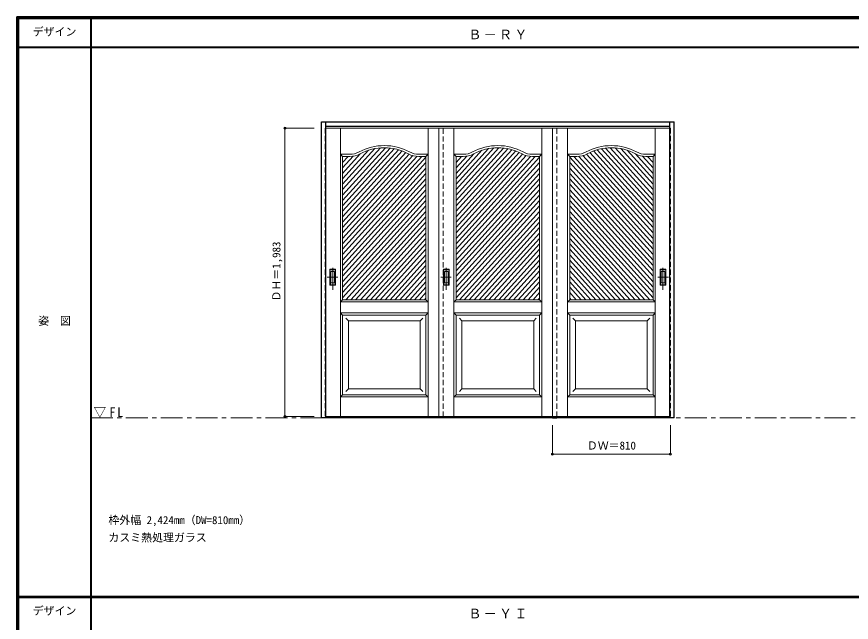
# Model space of a CAD drawing. Units: millimetres, scale not verified. Extents: x -6000 to 5700, y -4307 to 4260.
# Drawn here: x -6000 to -267, y 12 to 4175 of the extents above; entities that cross this region are included whole.
import ezdxf
from ezdxf.enums import TextEntityAlignment as Align

# ---------------------------------------------------------------- set-up
doc = ezdxf.new("R2010")
doc.units = ezdxf.units.MM
doc.header["$LTSCALE"] = 30
doc.header["$PDMODE"] = 32
doc.header["$PDSIZE"] = 15
doc.linetypes.add('CHAIN1', pattern=[8, 5, -1, 1, -1])
doc.linetypes.add('DASHED1', pattern=[1.8, 1.2, -0.6])
for name, color, linetype, lineweight in [('0-1_通り芯', 7, 'CHAIN1', 18), ('0-2_扉', 7, 'Continuous', 18), ('0-4_枠', 3, 'Continuous', 25), ('0-6_引手', 7, 'Continuous', 18), ('0-B_寸法', 4, 'Continuous', 9), ('0-C_ハッチ', 4, 'Continuous', 9), ('F-1_枠', 6, 'Continuous', 40), ('F-A_文字', 7, 'Continuous', 18)]:
    doc.layers.add(name, color=color, linetype=linetype, lineweight=lineweight)
doc.layers.add('0-A_文字', color=7, linetype='Continuous')
doc.styles.add('ＭＳ ゴシック', font='')
doc.styles.get('ＭＳ ゴシック').set_extended_font_data('MS Gothic')

msp = doc.modelspace()

# ---------------------------------------------------------------- linework, layer by layer
at = {"layer": '0-1_通り芯'}
msp.add_line((-5490, 1418), (5690, 1418), dxfattribs=at)
at = {"layer": '0-2_扉', "color": 4, "linetype": 'DASHED1', "lineweight": 9}
for p, q in [((-3880, 3409), (-3880, 1426)), ((-3877, 3409), (-3880, 3409)), ((-3070, 1426), (-3070, 3409)), ((-2290, 1426), (-2290, 3409)), ((-1513, 3409), (-1510, 3409)), ((-1510, 3409), (-1510, 1426)), ((-3877, 1426), (-3880, 1426)), ((-1513, 1426), (-1510, 1426))]:
    msp.add_line(p, q, dxfattribs=at)
at = {"layer": '0-2_扉'}
for p, q in [((-3877, 3409), (-3070, 3409)), ((-3776.5, 1426), (-3776.5, 3409)), ((-3173.5, 1426), (-3173.5, 3409)), ((-3100, 1426), (-3100, 3409)), ((-3100, 3409), (-2290, 3409)), ((-2996.5, 1426), (-2996.5, 3409)), ((-2393.5, 1426), (-2393.5, 3409)), ((-1513, 3409), (-2320, 3409)), ((-2320, 1426), (-2320, 3409)), ((-2216.5, 1426), (-2216.5, 3409)), ((-1613.5, 1426), (-1613.5, 3409)), ((-3761.5, 3214), (-3776.5, 3229)), ((-3776.5, 3229), (-3712.49, 3229)), ((-3761.5, 2360.24), (-3761.5, 3214)), ((-3761.5, 3214), (-3712.49, 3214)), ((-3173.5, 3229), (-3237.51, 3229)), ((-3188.5, 3214), (-3237.51, 3214)), ((-3188.5, 3214), (-3173.5, 3229)), ((-3188.5, 2229), (-3188.5, 3214)), ((-2981.5, 3214), (-2996.5, 3229)), ((-2996.5, 3229), (-2932.49, 3229)), ((-2981.5, 2360.24), (-2981.5, 3214)), ((-2981.5, 3214), (-2932.49, 3214)), ((-2393.5, 3229), (-2457.51, 3229)), ((-2408.5, 3214), (-2457.51, 3214)), ((-2408.5, 3214), (-2393.5, 3229)), ((-2408.5, 2229), (-2408.5, 3214)), ((-2201.5, 3214), (-2216.5, 3229)), ((-2216.5, 3229), (-2152.49, 3229)), ((-2201.5, 2229), (-2201.5, 3214)), ((-2201.5, 3214), (-2152.49, 3214)), ((-1613.5, 3229), (-1677.51, 3229)), ((-1628.5, 3214), (-1677.51, 3214)), ((-1628.5, 3214), (-1613.5, 3229)), ((-1628.5, 2360.24), (-1628.5, 3214)), ((-3761.31, 3091), (-3761.5, 3091)), ((-2981.31, 3091), (-2981.5, 3091)), ((-1628.69, 3091), (-1628.5, 3091)), ((-3761.5, 2229), (-3761.5, 2371.05)), ((-2981.5, 2229), (-2981.5, 2371.05)), ((-1628.5, 2229), (-1628.5, 2371.05)), ((-3776.5, 2214), (-3761.5, 2229)), ((-3173.5, 2214), (-3776.5, 2214)), ((-3761.5, 2229), (-3572.5, 2229)), ((-3188.5, 2229), (-3716.5, 2229)), ((-3188.5, 2229), (-3173.5, 2214)), ((-2996.5, 2214), (-2981.5, 2229)), ((-2393.5, 2214), (-2996.5, 2214)), ((-2981.5, 2229), (-2792.5, 2229)), ((-2408.5, 2229), (-2936.5, 2229)), ((-2408.5, 2229), (-2393.5, 2214)), ((-2201.5, 2229), (-2216.5, 2214)), ((-2216.5, 2214), (-1613.5, 2214)), ((-2201.5, 2229), (-1673.5, 2229)), ((-1628.5, 2229), (-1817.5, 2229)), ((-1613.5, 2214), (-1628.5, 2229)), ((-3776.5, 2139), (-3761.5, 2124)), ((-3776.5, 2139), (-3173.5, 2139)), ((-3761.5, 1576), (-3761.5, 2124)), ((-3761.5, 2124), (-3188.5, 2124)), ((-3188.5, 2124), (-3173.5, 2139)), ((-3188.5, 1576), (-3188.5, 2124)), ((-2996.5, 2139), (-2981.5, 2124)), ((-2996.5, 2139), (-2393.5, 2139)), ((-2981.5, 1576), (-2981.5, 2124)), ((-2981.5, 2124), (-2408.5, 2124)), ((-2408.5, 2124), (-2393.5, 2139)), ((-2408.5, 1576), (-2408.5, 2124)), ((-2201.5, 2124), (-2216.5, 2139)), ((-1613.5, 2139), (-2216.5, 2139)), ((-2201.5, 1576), (-2201.5, 2124)), ((-1628.5, 2124), (-2201.5, 2124)), ((-1613.5, 2139), (-1628.5, 2124)), ((-1628.5, 1576), (-1628.5, 2124)), ((-3721.46, 2084), (-3739.14, 2101.68)), ((-3721.5, 1616), (-3721.5, 2084)), ((-3228.5, 2084), (-3721.5, 2084)), ((-3228.5, 2084), (-3210.82, 2101.68)), ((-3228.5, 2084), (-3228.5, 1616)), ((-2941.46, 2084), (-2959.14, 2101.68)), ((-2941.5, 1616), (-2941.5, 2084)), ((-2448.5, 2084), (-2941.5, 2084)), ((-2448.5, 2084), (-2430.82, 2101.68)), ((-2448.5, 2084), (-2448.5, 1616)), ((-2161.5, 2084), (-2179.18, 2101.68)), ((-2161.5, 2084), (-2161.5, 1616)), ((-2161.5, 2084), (-1668.5, 2084)), ((-1668.54, 2084), (-1650.86, 2101.68)), ((-1668.5, 1616), (-1668.5, 2084)), ((-3721.5, 1616), (-3739.18, 1598.32)), ((-3721.5, 1616), (-3721.5, 1617.43)), ((-3228.5, 1616), (-3721.5, 1616)), ((-3228.5, 1616), (-3210.82, 1598.32)), ((-2941.5, 1616), (-2959.18, 1598.32)), ((-2941.5, 1616), (-2941.5, 1617.43)), ((-2448.5, 1616), (-2941.5, 1616)), ((-2448.5, 1616), (-2430.82, 1598.32)), ((-2161.5, 1616), (-2179.18, 1598.32)), ((-2161.5, 1616), (-1668.5, 1616)), ((-1668.5, 1616), (-1668.5, 1617.43)), ((-1668.5, 1616), (-1650.82, 1598.32)), ((-3761.5, 1576), (-3776.5, 1561)), ((-3776.5, 1561), (-3173.5, 1561)), ((-3761.5, 1576), (-3188.5, 1576)), ((-3188.5, 1576), (-3173.5, 1561)), ((-2981.5, 1576), (-2996.5, 1561)), ((-2996.5, 1561), (-2393.5, 1561)), ((-2981.5, 1576), (-2408.5, 1576)), ((-2408.5, 1576), (-2393.5, 1561)), ((-2201.5, 1576), (-2216.5, 1561)), ((-1613.5, 1561), (-2216.5, 1561)), ((-1628.5, 1576), (-2201.5, 1576)), ((-1628.5, 1576), (-1613.5, 1561)), ((-3877, 1426), (-3070, 1426)), ((-3100, 1426), (-2290, 1426)), ((-1513, 1426), (-2320, 1426))]:
    msp.add_line(p, q, dxfattribs=at)
at = {"layer": '0-2_扉', "color": 3, "lineweight": 25}
msp.add_line((-2320, 1418), (-2290, 1418), dxfattribs=at)
at = {"layer": '0-2_扉'}
for centre, radius, start, end in [((-3475, 2924), 365, 61.6423, 118.3577), ((-3475, 2924), 350, 61.6423, 118.3577), ((-2695, 2924), 365, 61.6423, 118.3577), ((-2695, 2924), 350, 61.6423, 118.3577), ((-1915, 2924), 365, 61.6423, 118.3577), ((-1915, 2924), 350, 61.6423, 118.3577), ((-3712.49, 3364), 135, 270, 298.3577), ((-3712.49, 3364), 150, 270, 298.3577), ((-3237.51, 3364), 150, 241.6423, 270), ((-3237.51, 3364), 135, 241.6423, 270), ((-2932.49, 3364), 135, 270, 298.3577), ((-2932.49, 3364), 150, 270, 298.3577), ((-2457.51, 3364), 150, 241.6423, 270), ((-2457.51, 3364), 135, 241.6423, 270), ((-2152.49, 3364), 135, 270, 298.3577), ((-2152.49, 3364), 150, 270, 298.3577), ((-1677.51, 3364), 150, 241.6423, 270), ((-1677.51, 3364), 135, 241.6423, 270)]:
    msp.add_arc(centre, radius, start, end, dxfattribs=at)
at = {"layer": '0-4_枠'}
for p, q in [((-3907, 3453), (-1483, 3453)), ((-3877, 1418), (-3877, 3453)), ((-1513, 1418), (-1513, 3453)), ((-1483, 1418), (-1483, 3453)), ((-3877, 3423), (-1513, 3423)), ((-1513, 1421), (-3877, 1421)), ((-1513, 1418), (-3877, 1418)), ((-1483, 1418), (-1513, 1418))]:
    msp.add_line(p, q, dxfattribs=at)
msp.add_lwpolyline([(-3877, 1418), (-3907, 1418), (-3907, 3453)], dxfattribs=at)
at = {"layer": '0-6_引手', "linetype": 'CHAIN1'}
for p, q in [((-3829, 2298.27), (-3829, 2469.12)), ((-3049, 2298.27), (-3049, 2469.12)), ((-1561, 2298.27), (-1561, 2469.12)), ((-3867.07, 2383.5), (-3794.56, 2383.5)), ((-3087.07, 2383.5), (-3014.56, 2383.5)), ((-1522.93, 2383.5), (-1595.44, 2383.5))]:
    msp.add_line(p, q, dxfattribs=at)
at = {"layer": '0-6_引手'}
for p, q in [((-3848, 2438.5), (-3810, 2438.5)), ((-3848, 2328.5), (-3848, 2438.5)), ((-3841.5, 2422.5), (-3816.5, 2422.5)), ((-3841.5, 2344.5), (-3841.5, 2422.5)), ((-3816.5, 2344.5), (-3816.5, 2422.5)), ((-3810, 2328.5), (-3810, 2438.5)), ((-3068, 2438.5), (-3030, 2438.5)), ((-3068, 2328.5), (-3068, 2438.5)), ((-3061.5, 2422.5), (-3036.5, 2422.5)), ((-3061.5, 2344.5), (-3061.5, 2422.5)), ((-3036.5, 2344.5), (-3036.5, 2422.5)), ((-3030, 2328.5), (-3030, 2438.5)), ((-1542, 2438.5), (-1580, 2438.5)), ((-1580, 2328.5), (-1580, 2438.5)), ((-1548.5, 2422.5), (-1573.5, 2422.5)), ((-1573.5, 2344.5), (-1573.5, 2422.5)), ((-1548.5, 2344.5), (-1548.5, 2422.5)), ((-1542, 2328.5), (-1542, 2438.5)), ((-3848, 2328.5), (-3810, 2328.5)), ((-3841.5, 2344.5), (-3816.5, 2344.5)), ((-3068, 2328.5), (-3030, 2328.5)), ((-3061.5, 2344.5), (-3036.5, 2344.5)), ((-1542, 2328.5), (-1580, 2328.5)), ((-1548.5, 2344.5), (-1573.5, 2344.5))]:
    msp.add_line(p, q, dxfattribs=at)
at = {"layer": '0-6_引手', "linetype": 'DASHED1'}
for p, q in [((-3813, 2332.5), (-3813, 2434.5)), ((-3033, 2332.5), (-3033, 2434.5)), ((-1577, 2332.5), (-1577, 2434.5)), ((-3845, 2332.5), (-3813, 2332.5)), ((-3065, 2332.5), (-3033, 2332.5)), ((-1545, 2332.5), (-1577, 2332.5))]:
    msp.add_line(p, q, dxfattribs=at)
for points in [[(-3845, 2332.5), (-3845, 2434.5), (-3813, 2434.5)], [(-3065, 2332.5), (-3065, 2434.5), (-3033, 2434.5)], [(-1545, 2332.5), (-1545, 2434.5), (-1577, 2434.5)]]:
    msp.add_lwpolyline(points, dxfattribs=at)
at = {"layer": '0-B_寸法'}
for p, q in [((-4157, 3409), (-3957, 3409)), ((-4157, 3409), (-4157, 1426)), ((-4157, 1426), (-3957, 1426)), ((-2320, 1168), (-2320, 1368)), ((-1510, 1168), (-1510, 1368)), ((-2320, 1168), (-1510, 1168))]:
    msp.add_line(p, q, dxfattribs=at)
at = {"layer": '0-B_寸法', "color": 7}
for p in [(-4157, 3409), (-4157, 1426), (-2320, 1168), (-1510, 1168)]:
    msp.add_point(p, dxfattribs=at)
at = {"layer": '0-C_ハッチ'}
for p, q in [((-3467.29, 3273.92), (-3761.5, 2949.06)), ((-3501.88, 3272.97), (-3761.5, 2986.3)), ((-3435.51, 3271.77), (-3761.5, 2911.82)), ((-3540.22, 3267.87), (-3761.5, 3023.55)), ((-2687.29, 3273.92), (-2981.5, 2949.06)), ((-2721.88, 3272.97), (-2981.5, 2986.3)), ((-2655.51, 3271.77), (-2981.5, 2911.82)), ((-2760.22, 3267.87), (-2981.5, 3023.55)), ((-1954.49, 3271.77), (-1628.5, 2911.82)), ((-1922.71, 3273.92), (-1628.5, 2949.06)), ((-1888.12, 3272.97), (-1628.5, 2986.3)), ((-1849.78, 3267.87), (-1628.5, 3023.55)), ((-3405.98, 3267.13), (-3761.5, 2874.58)), ((-3378.35, 3260.39), (-3761.5, 2837.33)), ((-3584.23, 3256.52), (-3761.5, 3060.79)), ((-3352.39, 3251.82), (-3761.5, 2800.09)), ((-3327.92, 3241.6), (-3761.5, 2762.85)), ((-3640.65, 3231.47), (-3761.5, 3098.03)), ((-3304.76, 3229.92), (-3761.5, 2725.61)), ((-3279.91, 3220.12), (-3761.5, 2688.36)), ((-3688.44, 3215.94), (-3761.5, 3135.27)), ((-3251.16, 3214.62), (-3761.5, 2651.12)), ((-3723.93, 3214), (-3761.5, 3172.51)), ((-3217.99, 3214), (-3761.5, 2613.88)), ((-2625.98, 3267.13), (-2981.5, 2874.58)), ((-2598.35, 3260.39), (-2981.5, 2837.33)), ((-2804.23, 3256.52), (-2981.5, 3060.79)), ((-2572.39, 3251.82), (-2981.5, 2800.09)), ((-2547.92, 3241.6), (-2981.5, 2762.85)), ((-2860.65, 3231.47), (-2981.5, 3098.03)), ((-2524.76, 3229.92), (-2981.5, 2725.61)), ((-2499.91, 3220.12), (-2981.5, 2688.36)), ((-2908.44, 3215.94), (-2981.5, 3135.27)), ((-2471.16, 3214.62), (-2981.5, 2651.12)), ((-2943.93, 3214), (-2981.5, 3172.51)), ((-2437.99, 3214), (-2981.5, 2613.88)), ((-2172.01, 3214), (-1628.5, 2613.88)), ((-2138.84, 3214.62), (-1628.5, 2651.12)), ((-2110.09, 3220.12), (-1628.5, 2688.36)), ((-2085.24, 3229.92), (-1628.5, 2725.61)), ((-2062.08, 3241.6), (-1628.5, 2762.85)), ((-2037.62, 3251.82), (-1628.5, 2800.09)), ((-2011.65, 3260.39), (-1628.5, 2837.33)), ((-1984.02, 3267.13), (-1628.5, 2874.58)), ((-1805.77, 3256.52), (-1628.5, 3060.79)), ((-1749.35, 3231.47), (-1628.5, 3098.03)), ((-1701.56, 3215.94), (-1628.5, 3135.27)), ((-1666.07, 3214), (-1628.5, 3172.51)), ((-3188.5, 3209.32), (-3761.5, 2576.64)), ((-3188.5, 3172.08), (-3761.5, 2539.4)), ((-2408.5, 3209.32), (-2981.5, 2576.64)), ((-2408.5, 3172.08), (-2981.5, 2539.4)), ((-2201.5, 3209.32), (-1628.5, 2576.64)), ((-2201.5, 3172.08), (-1628.5, 2539.4)), ((-3188.5, 3134.84), (-3761.5, 2502.15)), ((-3188.5, 3097.6), (-3761.5, 2464.91)), ((-2408.5, 3134.84), (-2981.5, 2502.15)), ((-2408.5, 3097.6), (-2981.5, 2464.91)), ((-2201.5, 3134.84), (-1628.5, 2502.15)), ((-2201.5, 3097.6), (-1628.5, 2464.91)), ((-3188.5, 3060.36), (-3761.5, 2427.67)), ((-2408.5, 3060.36), (-2981.5, 2427.67)), ((-2201.5, 3060.36), (-1628.5, 2427.67)), ((-3188.5, 3023.11), (-3761.5, 2390.43)), ((-3188.5, 2985.87), (-3761.5, 2353.18)), ((-2408.5, 3023.11), (-2981.5, 2390.43)), ((-2408.5, 2985.87), (-2981.5, 2353.18)), ((-2201.5, 3023.11), (-1628.5, 2390.43)), ((-2201.5, 2985.87), (-1628.5, 2353.18)), ((-3188.5, 2948.63), (-3761.5, 2315.94)), ((-2408.5, 2948.63), (-2981.5, 2315.94)), ((-2201.5, 2948.63), (-1628.5, 2315.94)), ((-3188.5, 2911.39), (-3761.5, 2278.7)), ((-3188.5, 2874.14), (-3761.5, 2241.46)), ((-2408.5, 2911.39), (-2981.5, 2278.7)), ((-2408.5, 2874.14), (-2981.5, 2241.46)), ((-2201.5, 2911.39), (-1628.5, 2278.7)), ((-2201.5, 2874.14), (-1628.5, 2241.46)), ((-3188.5, 2836.9), (-3739.05, 2229)), ((-2408.5, 2836.9), (-2959.05, 2229)), ((-2201.5, 2836.9), (-1650.95, 2229)), ((-3188.5, 2799.66), (-3705.32, 2229)), ((-3188.5, 2762.42), (-3671.59, 2229)), ((-2408.5, 2799.66), (-2925.32, 2229)), ((-2408.5, 2762.42), (-2891.59, 2229)), ((-2201.5, 2799.66), (-1684.68, 2229)), ((-2201.5, 2762.42), (-1718.41, 2229)), ((-3188.5, 2725.17), (-3637.86, 2229)), ((-2408.5, 2725.17), (-2857.86, 2229)), ((-2201.5, 2725.17), (-1752.14, 2229)), ((-3188.5, 2687.93), (-3604.13, 2229)), ((-3188.5, 2650.69), (-3570.41, 2229)), ((-2408.5, 2687.93), (-2824.13, 2229)), ((-2408.5, 2650.69), (-2790.41, 2229)), ((-2201.5, 2687.93), (-1785.87, 2229)), ((-2201.5, 2650.69), (-1819.59, 2229)), ((-3188.5, 2613.45), (-3536.68, 2229)), ((-2408.5, 2613.45), (-2756.68, 2229)), ((-2201.5, 2613.45), (-1853.32, 2229)), ((-3188.5, 2576.21), (-3502.95, 2229)), ((-3188.5, 2538.96), (-3469.22, 2229)), ((-2408.5, 2576.21), (-2722.95, 2229)), ((-2408.5, 2538.96), (-2689.22, 2229)), ((-2201.5, 2576.21), (-1887.05, 2229)), ((-2201.5, 2538.96), (-1920.78, 2229)), ((-3188.5, 2501.72), (-3435.49, 2229)), ((-2408.5, 2501.72), (-2655.49, 2229)), ((-2201.5, 2501.72), (-1954.51, 2229)), ((-3188.5, 2464.48), (-3401.76, 2229)), ((-3188.5, 2427.24), (-3368.03, 2229)), ((-2408.5, 2464.48), (-2621.76, 2229)), ((-2408.5, 2427.24), (-2588.03, 2229)), ((-2201.5, 2464.48), (-1988.24, 2229)), ((-2201.5, 2427.24), (-2021.97, 2229)), ((-3188.5, 2389.99), (-3334.3, 2229)), ((-3188.5, 2352.75), (-3300.57, 2229)), ((-2408.5, 2389.99), (-2554.3, 2229)), ((-2408.5, 2352.75), (-2520.57, 2229)), ((-2201.5, 2389.99), (-2055.7, 2229)), ((-2201.5, 2352.75), (-2089.43, 2229)), ((-3188.5, 2315.51), (-3266.85, 2229)), ((-2408.5, 2315.51), (-2486.85, 2229)), ((-2201.5, 2315.51), (-2123.15, 2229)), ((-3188.5, 2278.27), (-3233.12, 2229)), ((-3188.5, 2241.02), (-3199.39, 2229)), ((-2408.5, 2278.27), (-2453.12, 2229)), ((-2408.5, 2241.02), (-2419.39, 2229)), ((-2201.5, 2278.27), (-2156.88, 2229)), ((-2201.5, 2241.02), (-2190.61, 2229))]:
    msp.add_line(p, q, dxfattribs=at)
at = {"layer": 'F-1_枠'}
for p, q in [((-6000, 4175), (5700, 4175)), ((-6000, 4175), (-6000, -4205)), ((-6000, 4170), (5700, 4170)), ((-6000, 4165), (5700, 4165)), ((-5995, 4175), (-5995, -4205)), ((-5990, 4175), (-5990, -4205)), ((-5490, 4175), (-5490, -3790)), ((-6000, 3965), (5700, 3965)), ((-6000, 190.5), (5700, 190.5)), ((-6000, 187.5), (5700, 187.5)), ((-6000, 184.5), (5700, 184.5))]:
    msp.add_line(p, q, dxfattribs=at)

# ---------------------------------------------------------------- texts
at = {"layer": '0-A_文字', "style": 'ＭＳ ゴシック'}
for s, p in [('枠外幅 2,424mm（DW=810mm）', (-5370, 670.5)), ('カスミ熱処理ガラス', (-5370, 550.5))]:
    msp.add_text(s, height=54.99, dxfattribs=at).set_placement(p, align=Align.BOTTOM_LEFT)
at = {"layer": '0-A_文字', "char_height": 65.98, "attachment_point": 7, "style": 'ＭＳ ゴシック'}
for s, insert in [('\\T1.17;Ｂ－ＲＹ', (-2897.5, 4020)), ('\\T1.26;\\W0.95;▽FL', (-5471.25, 1418)), ('\\T1.17;Ｂ－ＹＩ', (-2897.5, 39.5))]:
    msp.add_mtext(s, dxfattribs=dict(at, insert=insert))
at = {"layer": '0-B_寸法', "color": 7, "style": 'ＭＳ ゴシック'}
msp.add_text('ＤＨ＝1,983', height=54.99, rotation=90, dxfattribs=at).set_placement((-4172, 2217.25), align=Align.BOTTOM_LEFT)
msp.add_text('ＤＷ＝810', height=54.99, dxfattribs=at).set_placement((-2083.75, 1183), align=Align.BOTTOM_LEFT)
at = {"layer": 'F-A_文字', "style": 'ＭＳ ゴシック'}
for s, p in [('デザイン', (-5890, 4027.5)), ('姿\u3000図', (-5852.5, 2040.25)), ('デザイン', (-5890, 47))]:
    msp.add_text(s, height=54.99, dxfattribs=at).set_placement(p, align=Align.BOTTOM_LEFT)

doc.saveas('drawing.dxf')
